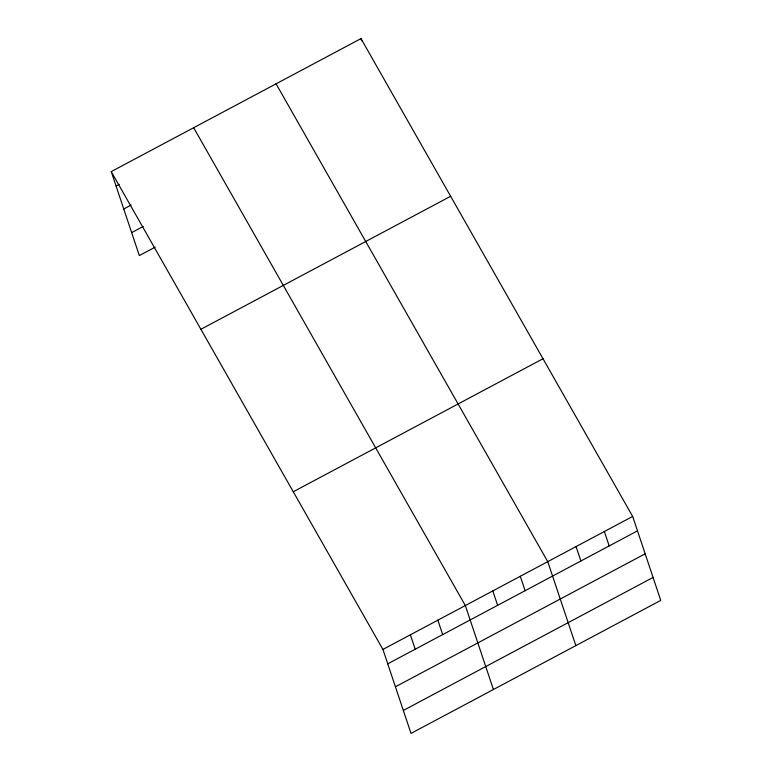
<?xml version="1.0" encoding="UTF-8"?>
<svg xmlns="http://www.w3.org/2000/svg" width="772" height="772" viewBox="0 0 772 772"><rect width="100%" height="100%" fill="white"/><g stroke="black" fill="none" stroke-linecap="round" stroke-linejoin="round"><path stroke-width="1.16" d="M111.245 171.606L360.987 38.6L632.664 516.439L660.755 600.394L411.013 733.4L382.922 649.435L111.245 171.606L139.336 255.561L155.191 247.127M116.07 186.023L119.235 184.334M123.752 208.971L131.143 205.034M131.655 232.613L143.283 226.428M200.894 329.287L450.645 196.281M293.263 491.754L543.005 358.748M382.922 649.435L632.664 516.439M387.737 663.852L637.489 530.856M395.418 686.8L645.16 553.804M403.331 710.452L653.073 577.446M276.077 83.82L547.753 561.659L575.844 645.614M193.656 127.708L465.333 605.547L493.424 689.512M604.36 531.512L609.185 545.929M576.057 546.586L580.882 561.003M360.987 38.6L361.73 40.819M520.28 576.288L525.105 590.705M492.806 590.918L497.631 605.335M437.859 620.177L442.684 634.594M410.386 634.806L415.211 649.223"/></g></svg>
